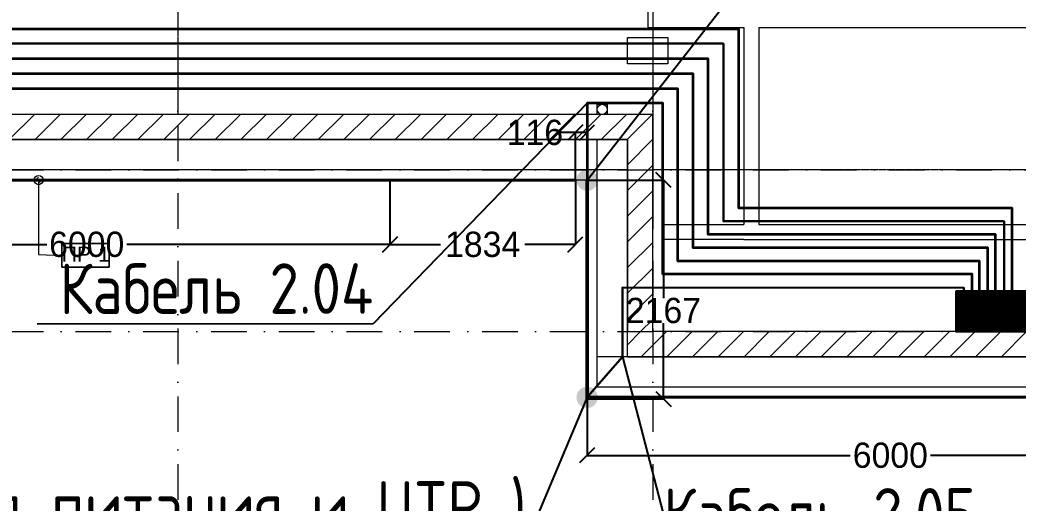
# Model space of a CAD drawing. Header units: millimetres. Extents: x 1499747 to 4230374, y -28481 to 441852.
# Drawn here: x 2444517 to 2454391, y 299786 to 304568 of the extents above; entities that cross this region are included whole.
import ezdxf
from ezdxf import colors
from ezdxf.entities.mleader import LeaderData, LeaderLine
from ezdxf.math import Vec2, Vec3
from ezdxf.xclip import XClip

# ---------------------------------------------------------------- set-up
doc = ezdxf.new("R2010")
doc.units = ezdxf.units.MM
doc.header["$MEASUREMENT"] = 0
doc.header["$XCLIPFRAME"] = 0
doc.set_wipeout_variables(frame=1)
for name, pattern in [('CENTER2', [28.575, 19.05, -3.175, 3.175, -3.175]), ('Dot & Dashed', [670.277762, 352.777767, -176.388884, 0, -141.111112]), ('Wipeout_Contour', [1000, 0, -1000]), ('Штрихпунктирная', [670.277762, 352.777767, -176.388884, 0, -141.111112])]:
    doc.linetypes.add(name, pattern=pattern)
for name, color, linetype in [('0_ANNOT_Dimensions', 7, 'Continuous'), ('13 этаж_25_2D - Общий_Ном._пера__20', 7, 'Continuous'), ('Чертеж и Рисунок', 7, 'Continuous')]:
    doc.layers.add(name, color=color, linetype=linetype)
for name, color, linetype, lineweight in [('13 этаж_25_2D - Общий_Ном._пера__1_Ном._пера__7', 7, 'Continuous', 18), ('13 этаж_25_2D - Общий_Ном._пера__20_Ном._пера__1', 1, 'Continuous', 18), ('13 этаж_25_АР 06.03 custom_70_12 этаж_13_Интерьер - Мебель_Ном._пера__8_Ном._пера__8', 8, 'Continuous', 18), ('13 этаж_25_АР 06.03 custom_70__Оси_Ном._пера__8_Ном._пера__8', 8, 'Continuous', 18), ('13 этаж_25_АР 06.03 custom_70_мет. конструкции_Ном._пера__5_Ном._пера__5', 5, 'Continuous', 18), ('13 этаж_25_АР 06.03 custom_70_парапет 2_Ном._пера__8_Ном._пера__8', 8, 'Continuous', 18), ('13 этаж_25_АР 06.03 custom_70_Подложк_Ном._пера__1_Ном._пера__1', 1, 'Continuous', 18), ('13 этаж_25_АР 06.03 custom_70_Подложк_Ном._пера__8_Ном._пера__8', 8, 'Continuous', 18), ('13 этаж_25_Конструктив - Перекрытия_Ном._пера__1_Ном._пера__7', 7, 'Continuous', 18), ('13 этаж_25_Конструктив - Стены Ненесущие Газоблок_Ном._пера__169_Ном._пера__83', 83, 'Continuous', 18), ('13 этаж_25_Конструктив - Стены Ненесущие Газоблок_Ном._пера__47_Ном._пера__7', 7, 'Continuous', 18), ('13 этаж_25_Парапет_Ном._пера__20_Ном._пера__1', 1, 'Continuous', 18), ('13 этаж_25_Размер - ГКЛ перегородки_Ном._пера__1_Ном._пера__7', 7, 'Continuous', 18), ('13 этаж_25_Ребра Навес_Ном._пера__10_Ном._пера__134', 134, 'Continuous', 18), ('13 этаж_25_Ребра Навес_Ном._пера__1_Ном._пера__7', 7, 'Continuous', 18), ('13 этаж_25_Элемент Модели - Оси_Ном._пера__2_Ном._пера__8', 8, 'Continuous', 18), ('Light', 90, 'Continuous', 50), ('Кабель 2x4mm', 200, 'Continuous', 30), ('Кабель 2х6 mm', 150, 'Continuous', 30), ('ТП', 250, 'Continuous', 30)]:
    doc.layers.add(name, color=color, linetype=linetype, lineweight=lineweight)
doc.styles.add('ISOCPEUR_4', font='isocpeur.ttf', dxfattribs={"width": 0.85, "height": 250})
doc.styles.add('СГЕНЕРИР_СТИЛЬ_2', font='arial.ttf')
doc.dimstyles.get("Standard").update_dxf_attribs({"dimtxt": 0.18, "dimasz": 0.18, "dimexe": 0.18, "dimexo": 0.0625, "dimgap": 0.09, "dimtad": 0, "dimtih": 1, "dimtoh": 1, "dimdec": 4, "dimzin": 0, "dimdsep": 46, "dimtxsty": 'Standard', "dimcen": 0.09, "dimadec": 0, "dimazin": 0, "dimtfac": 1, "dimtdec": 4, "dimtofl": 0, "dimtmove": 0, "dimatfit": 3, "dimfxl": 1, "dimtolj": 1, "dimtzin": 0, "dimarcsym": 0})
pattern_1 = [(45, (1162404.69, 34264.05), (-127.2792, 127.2792), [])]

# ---------------------------------------------------------------- blocks, each defined once
blk = doc.blocks.new('Чертеж_4_25', base_point=(1186000, 29700))
at = {"layer": '13 этаж_25_Конструктив - Стены Ненесущие Газоблок_Ном._пера__169_Ном._пера__83', "linetype": 'Continuous', "true_color": 0xc7c8ca}
h = blk.add_hatch(dxfattribs=at)
h.set_pattern_fill('БЛОКИ_БЕТОННЫЕ_ЭФФЕКТИВН_72', color=9, style=0, pattern_type=2)
h.set_pattern_definition(pattern_1)
h.paths.add_polyline_path([(1169819.7, 32064.1), (1180954.5, 32064.1), (1180954.5, 32314.1), (1169819.7, 32314.1)])
h = blk.add_hatch(dxfattribs=at)
h.set_pattern_fill('БЛОКИ_БЕТОННЫЕ_ЭФФЕКТИВН_72', color=9, style=0, pattern_type=2)
h.set_pattern_definition(pattern_1)
h.paths.add_polyline_path([(1180954.5, 32064.1), (1181204.5, 32314.1), (1180954.5, 32314.1)])
h = blk.add_hatch(dxfattribs=at)
h.set_pattern_fill('БЛОКИ_БЕТОННЫЕ_ЭФФЕКТИВН_72', color=9, style=0, pattern_type=2)
h.set_pattern_definition(pattern_1)
h.paths.add_polyline_path([(1180954.5, 32064.1), (1181204.5, 32064.1), (1181204.5, 32314.1)])
h = blk.add_hatch(dxfattribs=at)
h.set_pattern_fill('БЛОКИ_БЕТОННЫЕ_ЭФФЕКТИВН_72', color=9, style=0, pattern_type=2)
h.set_pattern_definition(pattern_1)
h.paths.add_polyline_path([(1180954.5, 32064.1), (1180954.5, 30164), (1181204.5, 30164), (1181204.5, 32064.1)])
h = blk.add_hatch(dxfattribs=at)
h.set_pattern_fill('БЛОКИ_БЕТОННЫЕ_ЭФФЕКТИВН_72', color=9, style=0, pattern_type=2)
h.set_pattern_definition(pattern_1)
h.paths.add_polyline_path([(1181204.5, 30164), (1180954.5, 30164), (1180954.5, 29914)])
h = blk.add_hatch(dxfattribs=at)
h.set_pattern_fill('БЛОКИ_БЕТОННЫЕ_ЭФФЕКТИВН_72', color=9, style=0, pattern_type=2)
h.set_pattern_definition(pattern_1)
h.paths.add_polyline_path([(1181204.5, 30164), (1180954.5, 29914), (1181204.5, 29914)])
h = blk.add_hatch(dxfattribs=at)
h.set_pattern_fill('БЛОКИ_БЕТОННЫЕ_ЭФФЕКТИВН_72', color=9, style=0, pattern_type=2)
h.set_pattern_definition(pattern_1)
h.paths.add_polyline_path([(1181204.5, 29914), (1199454.5, 29914), (1199454.5, 30164), (1181204.5, 30164)])
at = {"layer": '13 этаж_25_2D - Общий_Ном._пера__1_Ном._пера__7', "color": 9, "linetype": 'Continuous', "true_color": 0xc7c8ca}
blk.add_line((1175129.2, 31664.1), (1175129.2, 31481.7), dxfattribs=at)
at = {"layer": '13 этаж_25_2D - Общий_Ном._пера__1_Ном._пера__7', "color": 9, "linetype": 'Continuous', "true_color": 0xc7c8ca, "flags": 128}
for points in [[(1175129.2, 31686.9, 0.414214), (1175106.4, 31664.1)], [(1175129.2, 31641.3, 0.414214), (1175152, 31664.1)]]:
    blk.add_lwpolyline(points, format="xyb", dxfattribs=at)
at = {"layer": '13 этаж_25_2D - Общий_Ном._пера__1_Ном._пера__7', "color": 9, "linetype": 'Continuous', "true_color": 0xc7c8ca}
blk.add_circle((1175129.2, 31664.1), 45.6, dxfattribs=at)
at = {"layer": '13 этаж_25_АР 06.03 custom_70_12 этаж_13_Интерьер - Мебель_Ном._пера__8_Ном._пера__8', "color": 9, "linetype": 'Continuous', "true_color": 0xc7c8ca, "flags": 128}
for points in [[(1181354.9, 33074.1), (1181354.9, 32814.1), (1180954.7, 32814.1), (1180954.7, 33074.1)], [(1181354.9, 33074.1), (1181354.9, 32814.1), (1180954.7, 32814.1), (1180954.7, 33074.1)], [(1180954.7, 33074.1), (1181354.9, 33074.1)]]:
    blk.add_lwpolyline(points, dxfattribs=at)
at = {"layer": '13 этаж_25_АР 06.03 custom_70__Оси_Ном._пера__8_Ном._пера__8', "color": 9, "linetype": 'CENTER2', "true_color": 0xc7c8ca}
for p, q in [((1176504.7, 47114.1), (1176504.7, 32314.1)), ((1181204.7, 45914.1), (1181204.7, 32314.1)), ((1181204.7, 32314.1), (1181204.7, 31514.1)), ((1214204.7, 31764.1), (1181204.7, 31764.1)), ((1200104.8, 30164.1), (1181204.7, 30164.1))]:
    blk.add_line(p, q, dxfattribs=at)
at = {"layer": '13 этаж_25_АР 06.03 custom_70_мет. конструкции_Ном._пера__5_Ном._пера__5', "color": 9, "linetype": 'Continuous', "true_color": 0xc7c8ca, "flags": 128}
for points in [[(1181304.7, 33974.1), (1181154.7, 33974.1), (1181154.7, 33174.1), (1182104.7, 33174.1)], [(1182104.7, 33174.1), (1182104.7, 31224.1)], [(1182254.7, 33174.1), (1182254.7, 31224.1)], [(1182254.7, 33174.1), (1185654.7, 33174.1)], [(1182104.7, 31074.1), (1181304.7, 31074.1), (1181304.7, 31224.1), (1182104.7, 31224.1)], [(1182254.7, 31224.1), (1185654.7, 31224.1)], [(1182104.7, 31074.1), (1198642.4, 31074.1)]]:
    blk.add_lwpolyline(points, dxfattribs=at)
at = {"layer": '13 этаж_25_АР 06.03 custom_70_парапет 2_Ном._пера__8_Ном._пера__8', "color": 9, "linetype": 'Continuous', "true_color": 0xc7c8ca, "flags": 128}
blk.add_lwpolyline([(1199704.5, 30164.1), (1181204.7, 30164.1), (1181204.7, 32314.1), (1169819.7, 32314.1), (1169819.7, 47114.1), (1181154.7, 47114.1), (1181154.7, 46214.1)], dxfattribs=at)
at = {"layer": '13 этаж_25_АР 06.03 custom_70_Подложк_Ном._пера__1_Ном._пера__1', "color": 9, "linetype": 'Continuous', "true_color": 0xc7c8ca}
blk.add_circle((1180704.7, 32364.1), 50, dxfattribs=at)
at = {"layer": '13 этаж_25_АР 06.03 custom_70_Подложк_Ном._пера__8_Ном._пера__8', "color": 9, "linetype": 'Continuous', "true_color": 0xc7c8ca, "flags": 128}
for points in [[(1180654.7, 32314.1), (1180654.7, 32414.1), (1180754.7, 32414.1), (1180754.7, 32314.1)], [(1180754.7, 32314.1), (1180654.7, 32314.1)]]:
    blk.add_lwpolyline(points, dxfattribs=at)
at = {"layer": '13 этаж_25_Конструктив - Перекрытия_Ном._пера__1_Ном._пера__7', "linetype": 'Continuous', "flags": 128}
blk.add_lwpolyline([(1169569.7, 32064.1), (1169569.7, 47364.1), (1181404.7, 47364.1), (1181404.7, 46214.1), (1199704.5, 46214.1), (1199704.5, 29914), (1190354.6, 29914), (1180954.5, 29914), (1180954.5, 32064.1)], close=True, dxfattribs=at)
at = {"layer": '13 этаж_25_Конструктив - Стены Ненесущие Газоблок_Ном._пера__47_Ном._пера__7', "color": 9, "linetype": 'Continuous', "true_color": 0xc7c8ca, "flags": 128}
for points in [[(1180954.5, 32314.1), (1169819.7, 32314.1)], [(1181204.5, 32314.1), (1180954.5, 32314.1)], [(1181204.5, 30164), (1181204.5, 32314.1)], [(1169569.7, 32064.1), (1180954.5, 32064.1)], [(1180954.5, 32064.1), (1180954.5, 30164)], [(1180954.5, 29914), (1180954.5, 30164)], [(1199454.5, 30164), (1181204.5, 30164)], [(1180954.5, 29914), (1199704.5, 29914)]]:
    blk.add_lwpolyline(points, dxfattribs=at)
at = {"layer": '13 этаж_25_Парапет_Ном._пера__20_Ном._пера__1', "color": 9, "linetype": 'Continuous', "true_color": 0xc7c8ca}
for p, q in [((1180954.5, 32064.1), (1171929.7, 32064.1)), ((1180954.5, 29914), (1180954.5, 32064.1)), ((1180554.5, 31664.1), (1171929.7, 31664.1)), ((1180554.5, 29514), (1180554.5, 31664.1)), ((1199854.4, 29914), (1180954.5, 29914)), ((1199454.4, 29514), (1180554.5, 29514))]:
    blk.add_line(p, q, dxfattribs=at)
at = {"layer": '13 этаж_25_Парапет_Ном._пера__20_Ном._пера__1', "color": 9, "linetype": 'Dot & Dashed', "true_color": 0xc7c8ca}
for p, q in [((1180954.5, 32064.1), (1171929.7, 32064.1)), ((1180954.5, 29914), (1180954.5, 32064.1)), ((1199854.4, 29914), (1180954.5, 29914))]:
    blk.add_line(p, q, dxfattribs=at)
at = {"layer": '13 этаж_25_Размер - ГКЛ перегородки_Ном._пера__1_Ном._пера__7', "color": 9, "linetype": 'Continuous', "true_color": 0xc7c8ca}
blk.add_line((1180254.5, 31664.1), (1168512, 31664.1), dxfattribs=at)
at = {"layer": '13 этаж_25_Ребра Навес_Ном._пера__10_Ном._пера__134', "color": 9, "linetype": 'Dot & Dashed', "true_color": 0xc7c8ca}
for p, q in [((1180804.5, 32064.1), (1169300.3, 32064.1)), ((1180954.2, 32064.1), (1169450, 32064.1)), ((1180954.2, 32064.1), (1169450, 32064.1)), ((1180954.3, 32064.1), (1169450.1, 32064.1)), ((1180954.3, 32064.1), (1169450.1, 32064.1)), ((1180954.4, 32064.1), (1169450.2, 32064.1)), ((1180954.4, 32064.1), (1169450.2, 32064.1)), ((1180954.5, 32064.1), (1169450.3, 32064.1)), ((1180954.5, 32064.1), (1169450.3, 32064.1)), ((1180954.2, 29914), (1180954.2, 32064.1)), ((1180954.2, 29914), (1180954.2, 32064.1)), ((1180954.3, 29914), (1180954.3, 32064.1)), ((1180954.3, 29914), (1180954.3, 32064.1)), ((1180954.4, 29914), (1180954.4, 32064.1)), ((1180954.4, 29914), (1180954.4, 32064.1)), ((1180954.5, 29914), (1180954.5, 32064.1)), ((1180954.5, 29914), (1180954.5, 32064.1)), ((1180954.5, 29914), (1180954.5, 32064.1)), ((1199854.1, 29914), (1180804.5, 29914)), ((1199854.1, 29914), (1180954.2, 29914)), ((1199854.2, 29914), (1180954.3, 29914)), ((1199854.2, 29914), (1180954.3, 29914)), ((1199854.3, 29914), (1180954.4, 29914)), ((1199854.3, 29914), (1180954.4, 29914)), ((1199854.4, 29914), (1180954.5, 29914)), ((1199854.4, 29914), (1180954.5, 29914)), ((1199854.4, 29914), (1180954.5, 29914))]:
    blk.add_line(p, q, dxfattribs=at)
at = {"layer": '13 этаж_25_Ребра Навес_Ном._пера__1_Ном._пера__7', "color": 9, "linetype": 'Continuous', "true_color": 0xc7c8ca}
for p, q in [((1180954.2, 32064.1), (1169450, 32064.1)), ((1180954.2, 32064.1), (1169450, 32064.1)), ((1180954.3, 32064.1), (1169450.1, 32064.1)), ((1180954.3, 32064.1), (1169450.1, 32064.1)), ((1180954.4, 32064.1), (1169450.2, 32064.1)), ((1180954.4, 32064.1), (1169450.2, 32064.1)), ((1180954.5, 32064.1), (1169450.3, 32064.1)), ((1180954.5, 32064.1), (1169450.3, 32064.1)), ((1180654.3, 29614), (1180654.3, 32064.1)), ((1180954.3, 32064.1), (1180654.3, 32064.1)), ((1180654.5, 29614), (1180654.5, 32064.1)), ((1180954.5, 32064.1), (1180654.5, 32064.1)), ((1180654.5, 29614), (1180654.5, 32064.1)), ((1180954.5, 32064.1), (1180654.5, 32064.1)), ((1180654.5, 29614), (1180654.5, 32064.1)), ((1180954.5, 32064.1), (1180654.5, 32064.1)), ((1180954.2, 32064.1), (1180954.2, 31764.1)), ((1180954.2, 32064.1), (1180954.2, 31764.1)), ((1180954.3, 32064.1), (1180954.3, 31764.1)), ((1180954.3, 29914), (1180954.3, 32064.1)), ((1180954.3, 32064.1), (1180954.3, 31764.1)), ((1180954.4, 29914), (1180954.4, 32064.1)), ((1180954.4, 32064.1), (1180954.4, 31764.1)), ((1180954.5, 32064.1), (1180954.5, 31764.1)), ((1180954.5, 32064.1), (1180954.5, 31764.1)), ((1180954.5, 29914), (1180954.5, 32064.1)), ((1180954.5, 29914), (1180954.5, 32064.1)), ((1180954.5, 29914), (1180954.5, 32064.1)), ((1180954.2, 31764.1), (1169450, 31764.1)), ((1180954.2, 31764.1), (1169450, 31764.1)), ((1180654.2, 31764.1), (1169450.1, 31764.1)), ((1180954.3, 31764.1), (1169450.1, 31764.1)), ((1180654.4, 31764.1), (1169450.2, 31764.1)), ((1180954.4, 31764.1), (1169450.2, 31764.1)), ((1180654.3, 31764.1), (1169450.3, 31764.1)), ((1180654.4, 31764.1), (1169450.3, 31764.1)), ((1180654.2, 29614), (1180654.2, 31764.1)), ((1180654.3, 29614), (1180654.3, 31764.1)), ((1180654.4, 29614), (1180654.4, 31764.1)), ((1180654.4, 29614), (1180654.4, 31764.1)), ((1180954.2, 29914), (1180954.2, 31764.1)), ((1180954.3, 29914), (1180954.3, 31764.1)), ((1180954.5, 31764.1), (1180954.3, 31764.1)), ((1180954.4, 29914), (1180954.4, 31764.1)), ((1180654.2, 29914), (1180654.2, 31664.1)), ((1180954.2, 31664.1), (1180654.2, 31664.1)), ((1180954.2, 29914), (1180954.2, 31664.1)), ((1180804.5, 29914), (1180654.2, 29914)), ((1199854.1, 29914), (1180954.2, 29914)), ((1199854.2, 29914), (1180954.3, 29914)), ((1199854.2, 29914), (1180954.3, 29914)), ((1199854.3, 29914), (1180954.4, 29914)), ((1199854.3, 29914), (1180954.4, 29914)), ((1199854.4, 29914), (1180954.5, 29914)), ((1199854.4, 29914), (1180954.5, 29914)), ((1199854.4, 29914), (1180954.5, 29914)), ((1199554.1, 29614), (1180654.2, 29614)), ((1199554.2, 29614), (1180654.3, 29614)), ((1199554.2, 29614), (1180654.3, 29614)), ((1199554.3, 29614), (1180654.4, 29614)), ((1199554.3, 29614), (1180654.4, 29614)), ((1199554.4, 29614), (1180654.5, 29614)), ((1199554.4, 29614), (1180654.5, 29614)), ((1199554.4, 29614), (1180654.5, 29614))]:
    blk.add_line(p, q, dxfattribs=at)
at = {"layer": '13 этаж_25_Элемент Модели - Оси_Ном._пера__2_Ном._пера__8', "linetype": 'Штрихпунктирная'}
for p, q in [((1176504.7, 48964.1), (1176504.7, 14064.1)), ((1181204.7, 48964.1), (1181204.7, 14064.1)), ((1159404.7, 31764.1), (1216204.7, 31764.1)), ((1159404.7, 30164.1), (1216204.7, 30164.1))]:
    blk.add_line(p, q, dxfattribs=at)
at = {"color": 9, "linetype": 'Wipeout_Contour', "ltscale": 4703991.342843842, "true_color": 0xc7c8ca}
blk.add_wipeout([(1175357.3, 31036.4), (1175357.3, 30800.6), (1175825.3, 30800.6), (1175825.3, 31036.4)], dxfattribs=at).dxf.layer = '13 этаж_25_2D - Общий_Ном._пера__20'
at = {"layer": '13 этаж_25_2D - Общий_Ном._пера__1_Ном._пера__7', "color": 9, "linetype": 'Continuous', "true_color": 0xc7c8ca, "flags": 128}
blk.add_lwpolyline([(1175129.2, 31664.1), (1175129.2, 30927.1), (1175357.3, 30918.5)], dxfattribs=at)
blk.add_lwpolyline([(1175357.3, 31036.4), (1175825.3, 31036.4), (1175825.3, 30800.6), (1175357.3, 30800.6)], close=True, dxfattribs=at)
at = {"layer": '13 этаж_25_2D - Общий_Ном._пера__20_Ном._пера__1', "color": 9, "linetype": 'Continuous', "true_color": 0xc7c8ca}
for p, q in [((1175357.3, 31036.4), (1175357.3, 30800.6)), ((1175825.3, 31036.4), (1175357.3, 31036.4)), ((1175825.3, 30800.6), (1175825.3, 31036.4)), ((1175357.3, 30800.6), (1175825.3, 30800.6))]:
    blk.add_line(p, q, dxfattribs=at)
at = {"layer": '13 этаж_25_2D - Общий_Ном._пера__20_Ном._пера__1', "color": 9, "linetype": 'Continuous', "true_color": 0xc7c8ca, "insert": (1175357.3, 30931.4), "char_height": 150, "attachment_point": 4, "style": 'СГЕНЕРИР_СТИЛЬ_2'}
blk.add_mtext('\\A1;{\\pql;\\fArial|b0|i0|c204|p0;\\W1.000000;ПР-1}', dxfattribs=at)
blk = doc.blocks.new('_Oblique')
at = {"color": 0, "linetype": 'ByBlock', "lineweight": -2}
blk.add_line((-0.5, -0.5), (0.5, 0.5), dxfattribs=at)
blk = doc.blocks.new('*D174')
at = {"layer": '0_ANNOT_Dimensions', "color": 0, "lineweight": -2, "transparency": 16777216}
for p, q in [((2442177.5, 302983.1), (2442177.5, 302345.4)), ((2448177.5, 302983.1), (2448177.5, 302345.4)), ((2442177.5, 302345.6), (2444781.6, 302345.6)), ((2448177.5, 302345.6), (2445573.4, 302345.6))]:
    blk.add_line(p, q, dxfattribs=at)
at = {"layer": 'Defpoints', "color": 0, "lineweight": 30, "transparency": 16777216}
for p in [(2442177.5, 302983.1), (2448177.5, 302983.1), (2448177.5, 302345.6)]:
    blk.add_point(p, dxfattribs=at)
at = {"layer": '0_ANNOT_Dimensions', "color": 0, "lineweight": -2, "transparency": 16777216, "xscale": 150, "yscale": 150, "zscale": 150, "rotation": 180}
blk.add_blockref('_Oblique', (2442177.5, 302345.6), dxfattribs=at)
at = {"layer": '0_ANNOT_Dimensions', "color": 0, "lineweight": -2, "transparency": 16777216, "xscale": 150, "yscale": 150, "zscale": 150}
blk.add_blockref('_Oblique', (2448177.5, 302345.6), dxfattribs=at)
at = {"layer": '0_ANNOT_Dimensions', "color": 0, "lineweight": 25, "transparency": 16777216, "insert": (2445177.5, 302345.6), "char_height": 250, "attachment_point": 5}
blk.add_mtext('\\A1;6000', dxfattribs=at)
blk = doc.blocks.new('*D175')
at = {"layer": '0_ANNOT_Dimensions', "color": 0, "lineweight": -2, "transparency": 16777216}
for p, q in [((2448177.5, 302982.9), (2448177.5, 302345.3)), ((2450011.2, 302982.9), (2450011.2, 302345.3)), ((2448177.5, 302345.4), (2448677.6, 302345.4)), ((2450011.2, 302345.4), (2449511.1, 302345.4))]:
    blk.add_line(p, q, dxfattribs=at)
at = {"layer": 'Defpoints', "color": 0, "lineweight": 30, "transparency": 16777216}
for p in [(2448177.5, 302983), (2450011.2, 302983), (2450011.2, 302345.4)]:
    blk.add_point(p, dxfattribs=at)
at = {"layer": '0_ANNOT_Dimensions', "color": 0, "lineweight": -2, "transparency": 16777216, "xscale": 150, "yscale": 150, "zscale": 150, "rotation": 180}
blk.add_blockref('_Oblique', (2448177.5, 302345.4), dxfattribs=at)
at = {"layer": '0_ANNOT_Dimensions', "color": 0, "lineweight": -2, "transparency": 16777216, "xscale": 150, "yscale": 150, "zscale": 150}
blk.add_blockref('_Oblique', (2450011.2, 302345.4), dxfattribs=at)
at = {"layer": '0_ANNOT_Dimensions', "color": 0, "lineweight": 25, "transparency": 16777216, "insert": (2449094.3, 302345.4), "char_height": 250, "attachment_point": 5}
blk.add_mtext('\\A1;1834', dxfattribs=at)
blk = doc.blocks.new('*D192')
at = {"layer": '0_ANNOT_Dimensions', "color": 0, "lineweight": -2, "transparency": 16777216}
for p, q in [((2450011.2, 303453.6), (2449861.2, 303453.6)), ((2450011.2, 302983.2), (2450011.2, 303453.8)), ((2450127.3, 303453.6), (2450011.2, 303453.6)), ((2450127.3, 302983.2), (2450127.3, 303453.8))]:
    blk.add_line(p, q, dxfattribs=at)
at = {"layer": 'Defpoints', "color": 0, "lineweight": 30, "transparency": 16777216}
for p in [(2450011.2, 303453.6), (2450011.2, 302983.1), (2450127.3, 302983.1)]:
    blk.add_point(p, dxfattribs=at)
at = {"layer": '0_ANNOT_Dimensions', "color": 0, "lineweight": -2, "transparency": 16777216, "xscale": 150, "yscale": 150, "zscale": 150, "rotation": 180}
blk.add_blockref('_Oblique', (2450011.2, 303453.6), dxfattribs=at)
at = {"layer": '0_ANNOT_Dimensions', "color": 0, "lineweight": -2, "transparency": 16777216, "xscale": 150, "yscale": 150, "zscale": 150}
blk.add_blockref('_Oblique', (2450127.3, 303453.6), dxfattribs=at)
at = {"layer": '0_ANNOT_Dimensions', "color": 0, "lineweight": 25, "transparency": 16777216, "insert": (2449611.1, 303453.6), "char_height": 250, "attachment_point": 5}
blk.add_mtext('\\A1;116', dxfattribs=at)
blk = doc.blocks.new('*D176')
at = {"layer": '0_ANNOT_Dimensions', "color": 0, "lineweight": -2, "transparency": 16777216}
for p, q in [((2450127.4, 302983.1), (2450883, 302983.1)), ((2450882.8, 302983.1), (2450882.8, 301815.6)), ((2450882.8, 300816), (2450882.8, 301565.4)), ((2450127.4, 300816), (2450883, 300816))]:
    blk.add_line(p, q, dxfattribs=at)
at = {"layer": 'Defpoints', "color": 0, "lineweight": 30, "transparency": 16777216}
for p in [(2450127.3, 302983.1), (2450127.3, 300816), (2450882.8, 300816)]:
    blk.add_point(p, dxfattribs=at)
at = {"layer": '0_ANNOT_Dimensions', "color": 0, "lineweight": -2, "transparency": 16777216, "xscale": 150, "yscale": 150, "zscale": 150}
for p, rotation in [((2450882.8, 302983.1), 90), ((2450882.8, 300816), 270)]:
    blk.add_blockref('_Oblique', p, dxfattribs=dict(at, rotation=rotation))
at = {"layer": '0_ANNOT_Dimensions', "color": 0, "lineweight": 25, "transparency": 16777216, "insert": (2450882.8, 301690.5), "char_height": 250, "attachment_point": 5}
blk.add_mtext('\\A1;2167', dxfattribs=at)
blk = doc.blocks.new('*D177')
at = {"layer": '0_ANNOT_Dimensions', "color": 0, "lineweight": -2, "transparency": 16777216}
for p, q in [((2450127.3, 300833.1), (2450127.3, 300257.7)), ((2456127.3, 300833.1), (2456127.3, 300257.7)), ((2450127.3, 300257.9), (2452731.4, 300257.9)), ((2456127.3, 300257.9), (2453523.2, 300257.9))]:
    blk.add_line(p, q, dxfattribs=at)
at = {"layer": 'Defpoints', "color": 0, "lineweight": 30, "transparency": 16777216}
for p in [(2450127.3, 300833.1), (2456127.3, 300833.1), (2456127.3, 300257.9)]:
    blk.add_point(p, dxfattribs=at)
at = {"layer": '0_ANNOT_Dimensions', "color": 0, "lineweight": -2, "transparency": 16777216, "xscale": 150, "yscale": 150, "zscale": 150, "rotation": 180}
blk.add_blockref('_Oblique', (2450127.3, 300257.9), dxfattribs=at)
at = {"layer": '0_ANNOT_Dimensions', "color": 0, "lineweight": -2, "transparency": 16777216, "xscale": 150, "yscale": 150, "zscale": 150}
blk.add_blockref('_Oblique', (2456127.3, 300257.9), dxfattribs=at)
at = {"layer": '0_ANNOT_Dimensions', "color": 0, "lineweight": 25, "transparency": 16777216, "insert": (2453127.3, 300257.9), "char_height": 250, "attachment_point": 5}
blk.add_mtext('\\A1;6000', dxfattribs=at)

msp = doc.modelspace()

# ---------------------------------------------------------------- block references
at = {"layer": 'Чертеж и Рисунок', "linetype": 'Continuous'}
ref = msp.add_blockref('Чертеж_4_25', (2455572.80168, 301019.07632), dxfattribs=at)
XClip(ref).set_block_clipping_path([(1144000, 0), (1228000, 59400.0000000006)])

# ---------------------------------------------------------------- next in the draw order: hatches: boundary and pattern name
at = {"layer": 'Кабель 2x4mm', "lineweight": 30, "true_color": 0xcd2027}
h = msp.add_hatch(color=242, dxfattribs=at)
h.dxf.hatch_style = 1
h.paths.add_polyline_path([(2450233.52334, 302982.4586, 1), (2450022.41847, 302982.4586, 1)])
h = msp.add_hatch(color=242, dxfattribs=at)
h.dxf.hatch_style = 1
h.paths.add_polyline_path([(2450233.52334, 300832.45768, 1), (2450022.41847, 300832.45768, 1)])
at = {"layer": 'Кабель 2х6 mm', "lineweight": 30, "true_color": 0x000000}
h = msp.add_hatch(dxfattribs=at)
h.set_pattern_fill('ANSI31', color=18)
h.set_pattern_definition([(45, (72664.80522, 166776.05363), (-0.088388347648, 0.088388347648), [])])
h.paths.add_polyline_path([(2454577.31743, 301883.12708), (2453777.31743, 301883.12708), (2453777.31743, 301483.12708), (2454577.31743, 301483.12708)])

# ---------------------------------------------------------------- next in the draw order: linework, layer by layer
at = {"layer": 'Light', "color": 219, "true_color": 0x642165}
msp.add_lwpolyline([(2450127.31743, 302983.12708), (2450127.31743, 300816.02708)], dxfattribs=at)
at = {"layer": 'Кабель 2x4mm', "lineweight": 35}
for points in [[(2454333.23567, 301883.12708), (2454333.23567, 302705.35084), (2451627.4163, 302705.35084), (2451627.4163, 304478.11152), (2439656.8894, 304478.11152), (2439656.8894, 318433.19578), (2443579.42094, 318433.19578), (2443579.42094, 319031.83194)], [(2454168.03861, 301883.12708), (2454168.03861, 302444.32899), (2451326.35708, 302444.32899), (2451326.35708, 304183.64726), (2439392.4918, 304183.64726), (2439392.4918, 318006.91832), (2439092.4163, 318006.74556)], [(2454090.43158, 301883.12708), (2454090.43158, 302313.07402), (2451176.48345, 302313.07402), (2451176.48345, 304035.4761), (2439095.11399, 304035.4761), (2439089.71862, 304856.83194)], [(2454008.99036, 301883.12708), (2454008.99036, 302180.87003), (2451026.63251, 302180.87003), (2451026.63251, 303884.91616), (2439375.76749, 303884.91616), (2439375.76749, 303177.54447), (2430217.0578, 303177.54447), (2430177.4918, 302983.12708)], [(2453936.76274, 301883.12708), (2453936.76274, 302050.68997), (2450877.73497, 302050.68997), (2450877.73497, 303744.87432), (2450127.58299, 303744.87432), (2450127.05187, 302981.83194)]]:
    msp.add_lwpolyline(points, dxfattribs=at)
at = {"layer": 'Кабель 2x4mm', "lineweight": 30}
msp.add_lwpolyline([(2453853.0069, 301883.12708), (2453853.0069, 301916.54205), (2450477.4163, 301918.28655), (2450477.4163, 301233.12525), (2450127.31743, 300833.12615)], dxfattribs=at)
at = {"layer": 'Кабель 2х6 mm', "lineweight": 30}
msp.add_lwpolyline([(2454253.32684, 301883.12708), (2454253.32684, 302575.58073), (2451476.33666, 302575.58073), (2451476.33666, 304334.36148), (2439523.61612, 304334.36148), (2439523.61612, 318858.52656), (2430393.93538, 318858.52656), (2430177.4918, 319031.83194)], dxfattribs=at)
at = {"layer": 'Кабель 2х6 mm', "color": 116, "lineweight": 40, "true_color": 0x136734}
msp.add_lwpolyline([(2442177.4918, 302983.12708), (2448177.4918, 302983.12708)], dxfattribs=at)
at = {"layer": 'Кабель 2х6 mm', "color": 85, "lineweight": 40, "true_color": 0x58ba48}
msp.add_lwpolyline([(2448177.4918, 302982.99639), (2450011.1918, 302983.1193)], dxfattribs=at)
at = {"layer": 'Кабель 2х6 mm', "color": 18, "lineweight": 30, "true_color": 0x000000}
msp.add_lwpolyline([(2454577.31743, 301483.12708), (2454577.31743, 301883.12708), (2453777.31743, 301883.12708), (2453777.31743, 301483.12708)], close=True, dxfattribs=at)
at = {"layer": 'Кабель 2х6 mm', "color": 32, "lineweight": 40, "true_color": 0xcd6928}
msp.add_lwpolyline([(2450127.31743, 300833.12615), (2456127.31743, 300833.12615)], dxfattribs=at)

# ---------------------------------------------------------------- next in the draw order: dimensions: what is measured, and where the dimension line sits
at = {"layer": '0_ANNOT_Dimensions', "color": 244, "lineweight": 25, "true_color": 0x991b1e}
dim = msp.add_linear_dim(base=(2450011.1918, 303453.63198), p1=(2450127.31743, 302983.12708), p2=(2450011.1918, 302983.1193), dimstyle='Standard', override={"dimtxt": 250, "dimasz": 150, "dimdec": 0, "dimblk1": 'Oblique', "dimblk2": 'Oblique', "dimsah": 1}, dxfattribs=at)
dim.commit()
dim.dimension.update_dxf_attribs({"geometry": '*D192', "text_midpoint": (2449611.1018, 303453.63198), "dimtype": 160})
at = {"layer": '0_ANNOT_Dimensions', "lineweight": 25}
dim = msp.add_linear_dim(base=(2450882.82527, 300816.02708), p1=(2450127.31743, 302983.12708), p2=(2450127.31743, 300816.02708), angle=90, dimstyle='Standard', override={"dimtxt": 250, "dimasz": 150, "dimdec": 0, "dimblk1": 'Oblique', "dimblk2": 'Oblique', "dimsah": 1}, dxfattribs=at)
dim.commit()
dim.dimension.update_dxf_attribs({"geometry": '*D176', "text_midpoint": (2450882.82527, 301690.49576), "dimtype": 160})
for base, p1, p2, picture, middle in [((2448177.4918, 302345.56472), (2442177.4918, 302983.12708), (2448177.4918, 302983.12708), '*D174', (2445177.4918, 302345.56472)), ((2450011.1918, 302345.43403), (2448177.4918, 302982.99639), (2450011.1918, 302982.99639), '*D175', (2449094.3418, 302345.43403)), ((2456127.31743, 300257.90759), (2450127.31743, 300833.12615), (2456127.31743, 300833.12615), '*D177', (2453127.31743, 300257.90759))]:
    dim = msp.add_linear_dim(base=base, p1=p1, p2=p2, dimstyle='Standard', override={"dimtxt": 250, "dimasz": 150, "dimdec": 0, "dimblk1": 'Oblique', "dimblk2": 'Oblique', "dimsah": 1}, dxfattribs=at)
    dim.commit()
    dim.dimension.update_dxf_attribs({"geometry": picture, "text_midpoint": middle})

# ---------------------------------------------------------------- next in the draw order: leaders
at = {"layer": 'ТП', "lineweight": 30}
ml = msp.add_multileader_mtext('Standard', dxfattribs=at)
ml.set_content('(Ввод питания и UTP )', color=256, style='ISOCPEUR_4')
ml.set_leader_properties()
ml.build(insert=Vec2(0, 0))
ml.multileader.update_dxf_attribs({"text_right_attachment_type": 6, "dogleg_length": 0.00000000013, "arrow_head_size": 0.18})
ctx = ml.context
ctx.base_point, ctx.char_height, ctx.arrow_head_size, ctx.landing_gap_size, ctx.plane_origin = Vec3(2451781.27415, 305096.61304), 500, 0.18, 0.09, Vec3(2459832.8854, 312840.07423)
ctx.right_attachment, ctx.text_align_type = 6, 2
notes = []
notes.append((ctx, [(0, (1, 1, 0), (2451781.27415, 305096.61304), (1, 0), 0.00000000013, [(0, [(2450127.31743, 302983.12708)], 0, [])])]))
ctx.mtext.insert, ctx.mtext.alignment, ctx.mtext.flow_direction = Vec3(2457816.36415, 305371.61304), 3, 5
ml = msp.add_multileader_mtext('Standard', dxfattribs=at)
ml.set_content('Кабель 2.04', color=256, style='ISOCPEUR_4')
ml.set_leader_properties()
ml.build(insert=Vec2(0, 0))
ml.multileader.update_dxf_attribs({"text_right_attachment_type": 6, "dogleg_length": 0.36, "arrow_head_size": 0.18})
ctx = ml.context
ctx.base_point, ctx.char_height, ctx.arrow_head_size, ctx.landing_gap_size, ctx.plane_origin, ctx.plane_x_axis, ctx.plane_y_axis = Vec3(2444909.76365, 301907.39314), 500, 0.18, 0.09, Vec3(2454458.76418, 299958.10939), Vec3(0.9999997664, 0.0006834744), Vec3(-0.0006834744, 0.9999997664)
ctx.right_attachment, ctx.text_align_type = 6, 2
notes.append((ctx, [(1, (1, 1, 0), (2448012.68214, 301559.51382), (-0.9999997664, -0.0006834744), 0.00000000013, [(0, [(2450127.58299, 303744.87432)], 0, [])])]))
ctx.mtext.insert, ctx.mtext.text_direction, ctx.mtext.rotation, ctx.mtext.width, ctx.mtext.alignment, ctx.mtext.flow_direction = Vec3(2448012.18206, 302159.51362), Vec3(0.9999997664, 0.0006834744), 0.0006834744, 3333.2408404, 3, 5
ml = msp.add_multileader_mtext('Standard', dxfattribs=at)
ml.set_content('Кабель 2.05', color=256, style='ISOCPEUR_4')
ml.set_leader_properties()
ml.build(insert=Vec2(0, 0))
ml.multileader.update_dxf_attribs({"text_right_attachment_type": 6, "dogleg_length": 0.36, "arrow_head_size": 0.18})
ctx = ml.context
ctx.base_point, ctx.char_height, ctx.arrow_head_size, ctx.landing_gap_size, ctx.plane_origin, ctx.plane_x_axis, ctx.plane_y_axis = Vec3(2450880.13063, 299682.11431), 500, 0.18, 0.09, Vec3(2461565.60374, 297228.30496), Vec3(0.9999997664, 0.0006834744), Vec3(-0.0006834744, 0.9999997664)
ctx.right_attachment = 6
notes.append((ctx, [(0, (1, 1, 0), (2450880.13063, 299682.11431), (0.9999997664, 0.0006834744), 0.00000000013, [(0, [(2450477.4163, 301233.12525)], 0, [])])]))
ctx.mtext.insert, ctx.mtext.text_direction, ctx.mtext.rotation, ctx.mtext.width, ctx.mtext.flow_direction = Vec3(2450880.04976, 299932.11432), Vec3(0.9999997664, 0.0006834744), 0.0006834744, 3333.2408404, 5
ml = msp.add_multileader_mtext('Standard', dxfattribs=at)
ml.set_content('(Ввод питания и UTP )', color=256, style='ISOCPEUR_4')
ml.set_leader_properties()
ml.build(insert=Vec2(0, 0))
ml.multileader.update_dxf_attribs({"text_right_attachment_type": 6, "dogleg_length": 0.00000000013, "arrow_head_size": 0.18})
ctx = ml.context
ctx.base_point, ctx.char_height, ctx.arrow_head_size, ctx.landing_gap_size, ctx.plane_origin = Vec3(2443491.36736, 299726.40147), 500, 0.18, 0.09, Vec3(2454764.46541, 303587.59074)
ctx.right_attachment, ctx.text_align_type = 6, 2
notes.append((ctx, [(1, (1, 1, 0), (2449526.54736, 299401.40147), (-1, 0), 0.00000000013, [(0, [(2450127.31743, 300833.12615)], 0, [])])]))
ctx.mtext.insert, ctx.mtext.alignment, ctx.mtext.flow_direction = Vec3(2449526.45736, 300001.40147), 3, 5
for ctx, leaders in notes:
    for number, flags, end, landing, length, lines in leaders:
        leader = LeaderData()
        leader.index, (leader.has_last_leader_line, leader.has_dogleg_vector, leader.attachment_direction) = number, flags
        leader.last_leader_point, leader.dogleg_vector, leader.dogleg_length = Vec3(end), Vec3(landing), length
        for number, points, colour, breaks in lines:
            line = LeaderLine()
            line.index, line.vertices, line.color, line.breaks = number, Vec3.list(points), colors.encode_raw_color(colour), breaks
            leader.lines.append(line)
        ctx.leaders.append(leader)

doc.saveas('drawing.dxf')
